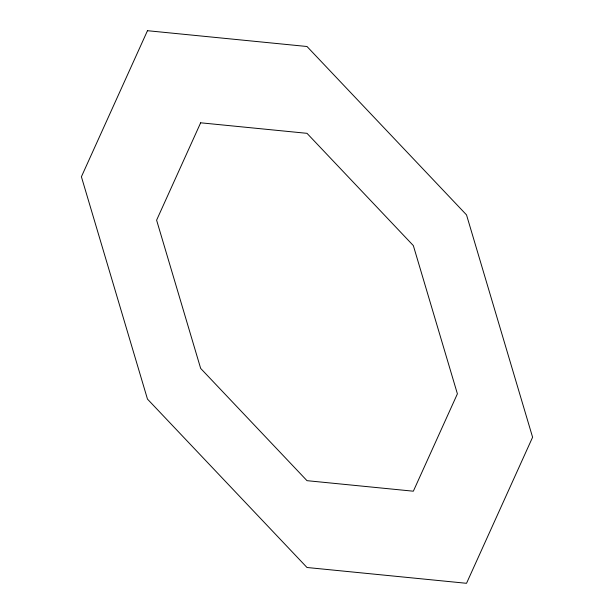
<?xml version="1.0" encoding="UTF-8"?>
<svg xmlns="http://www.w3.org/2000/svg" width="614" height="614" viewBox="0 0 614 614"><rect width="100%" height="100%" fill="white"/><g stroke="black" fill="none" stroke-linecap="round" stroke-linejoin="round"><path stroke-width="0.92" d="M147.475 30.7L81.401 176.755L147.475 399.1L307 567.497L466.525 583.3L532.599 437.245L466.525 214.9L307 46.503L147.475 30.7M200.655 122.8L156.601 220.165L200.655 368.4L307 480.67L413.345 491.2L457.399 393.835L413.345 245.6L307 133.33L200.655 122.8"/></g></svg>
